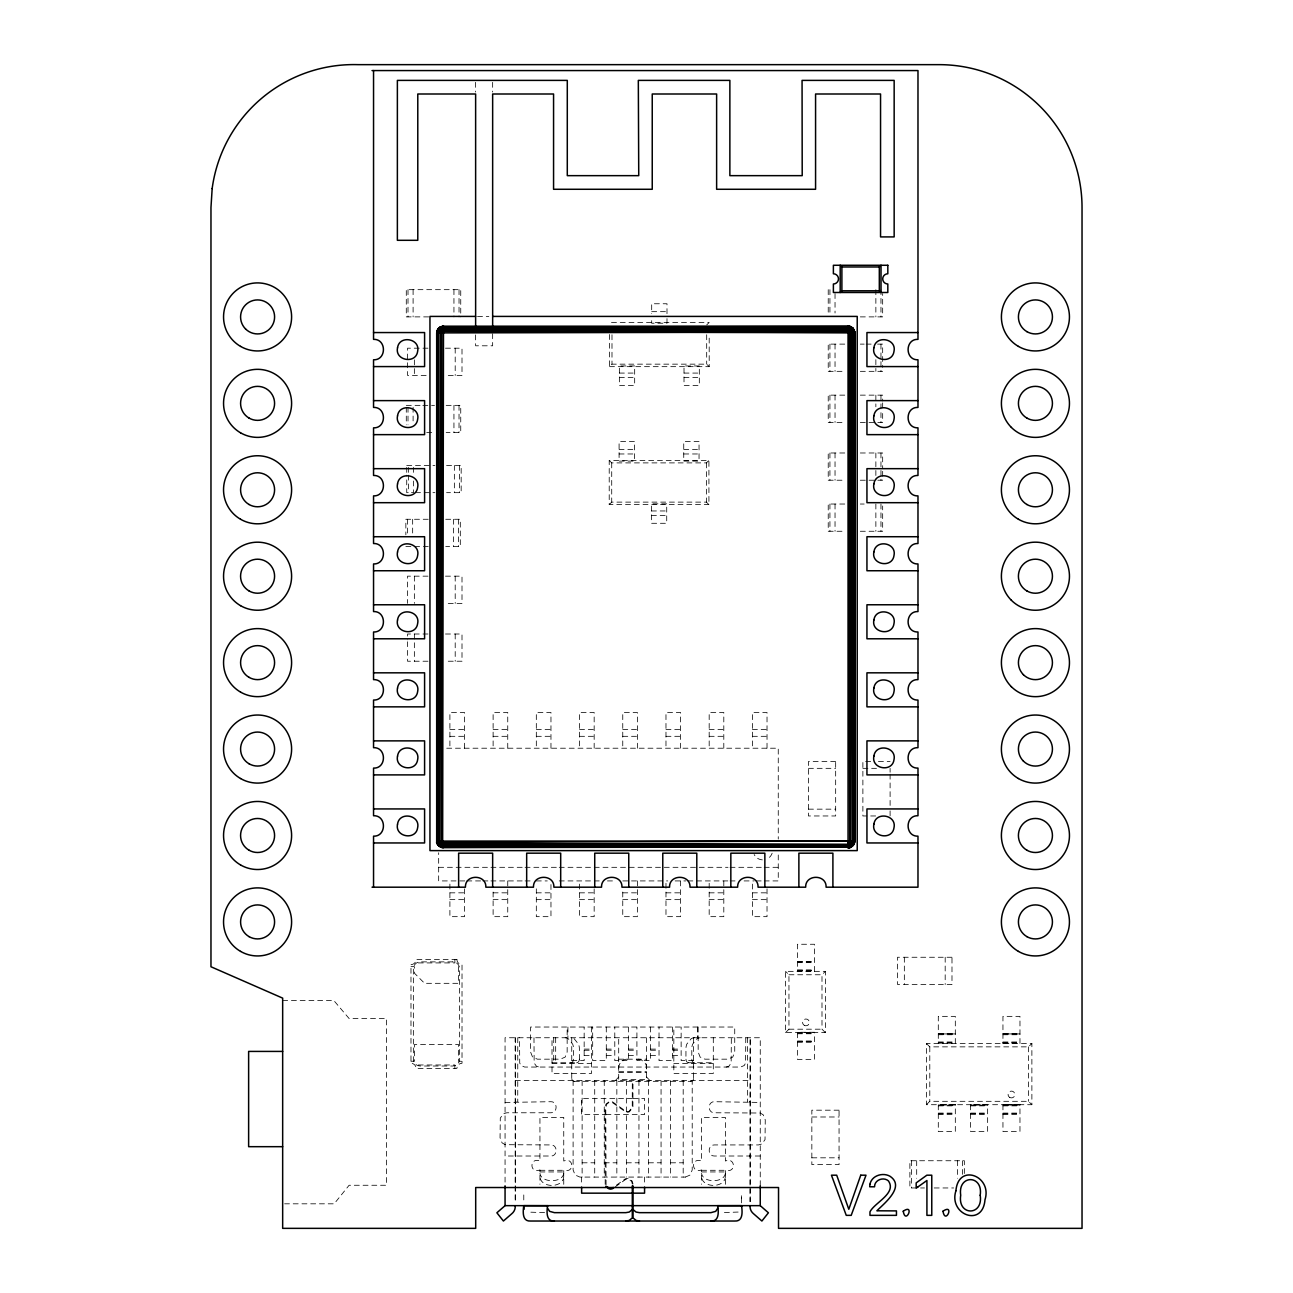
<?xml version="1.0" encoding="UTF-8"?>
<svg xmlns="http://www.w3.org/2000/svg" width="1293" height="1293" viewBox="0 0 1293 1293"><rect width="100%" height="100%" fill="white"/><g stroke="black" fill="none" stroke-linecap="round" stroke-linejoin="round"><path stroke-width="0.75" stroke-dasharray="5 3.75" d="M533.977 1037.746L534.154 1063.072L536.53 1066.321L539.213 1067.048M741.535 1202.894L741.535 1194.942L741.535 1198.094M745.77 1037.746L745.592 1063.072L744.267 1065.48L740.663 1067.048L524.651 1067.048L521.047 1065.48L519.721 1063.072L519.544 1037.746M579.377 1059.403L579.361 1048.041A11.734 9.617 -90 0 0 578.537 1044.162L574.092 1038.667A10.328 8.469 -90 0 0 571.021 1037.746M505.062 1102.444L550.996 1101.701C557.8 1101.571 557.8 1112.901 550.996 1112.772L506.856 1112.772L503.462 1113.726L500.294 1118.073L500.052 1137.775L502.056 1142.834L505.094 1144.693L550.996 1144.935C557.8 1144.806 557.8 1156.12 550.996 1156.007L505.062 1156.007M515.26 1102.444L515.341 1102.024A8.647 1.18 0 0 1 515.907 1101.733L516.036 1101.701M750.053 1155.263L750.005 1155.635A8.647 1.18 0 0 1 749.407 1155.974L749.407 1155.974M563.748 1176.064C563.942 1188.509 539.747 1188.509 539.941 1176.064M725.373 1176.064C725.567 1188.509 701.372 1188.509 701.566 1176.064M563.748 1173.381C562.503 1183.127 541.185 1183.127 539.941 1173.381M725.373 1173.381C724.128 1183.127 702.81 1183.127 701.566 1173.381M615.306 1080.625L618.701 1077.053M609.488 334.499L609.488 366.662L611.993 364.157L706.689 364.157L709.194 366.662L709.194 334.742M706.689 324.931L709.194 322.426L609.488 322.426M609.213 504.626L611.718 502.12L706.414 502.12L708.92 504.626L708.92 460.389L609.213 460.389L609.213 504.626L708.92 504.626M609.213 460.389L611.718 462.894L706.414 462.894L708.92 460.389M825.403 1032.606L821.992 1029.196L821.992 974.76L825.403 971.35L785.562 971.35L785.562 1032.606L825.403 1032.606L825.403 971.35M785.562 1032.606L788.956 1029.196L788.956 974.76L785.562 971.35M926.386 1104.707L929.796 1101.313L1028.468 1101.313L1031.879 1104.707L1031.879 1043.467L926.386 1043.467L926.386 1104.707L1031.879 1104.707M926.386 1043.467L929.796 1046.861L1028.468 1046.861L1031.879 1043.467M616.454 1185.131L625.327 1178.844A5.204 5.204 0 0 1 629.174 1178.602L632.212 1181.107L633.004 1184.049M615.226 1186.877L625.602 1179.491A4.558 4.558 0 0 1 628.98 1179.281L631.63 1181.463L632.309 1184.049M738.141 1212.058L720.718 1212.656M685.338 1177.083L690.203 1174.998L692.208 1169.939L692.208 1080.625M726.181 1067.032L728.783 1066.321L731.159 1063.072L731.337 1037.746M651.688 311.661L666.994 311.661M477.521 316.413L488.867 316.413M428.662 316.882L406.293 316.882L406.293 289.664L460.744 289.664L460.744 316.882M860.314 316.882L882.666 316.882L882.666 293.559M844.749 344.116L828.231 344.116L828.231 371.333L844.749 371.333M860.314 344.116L864.193 344.116M866.132 344.116L871.967 344.116M877.559 344.116L882.666 344.116L882.666 367.438M427.983 348.189L407.554 348.189L407.554 375.406L427.983 375.406M445.471 348.189L462.005 348.189L462.005 375.406L445.471 375.406M609.488 366.662L709.194 366.662M860.314 371.333L882.666 371.333M619.363 373.079L634.669 373.079M684.013 373.079L699.319 373.079M619.363 377.508L634.669 377.508M684.013 377.508L699.319 377.508M844.749 395.141L828.231 395.141L828.231 422.375L844.749 422.375M860.314 395.141L882.666 395.141L882.666 400.975M406.293 405.356L420.888 405.356M422.827 405.356L434.496 405.356M446.166 405.356L460.744 405.356L460.744 432.573L446.166 432.573M860.314 422.375L882.666 422.375L882.666 410.705M426.706 432.573L434.496 432.573M619.088 449.544L634.394 449.544M683.738 449.544L699.044 449.544M844.749 452.986L828.231 452.986L828.231 480.22L844.749 480.22M860.314 452.986L882.666 452.986L882.666 468.551M619.088 453.972L634.394 453.972M683.738 453.972L699.044 453.972M406.729 465.432L434.917 465.432M446.586 465.432L461.165 465.432L461.165 492.665L446.586 492.665M860.314 480.22L882.666 480.22L882.666 470.49M415.473 492.665L434.917 492.665M844.749 504.028L828.231 504.028L828.231 531.261L844.749 531.261M860.314 504.028L864.193 504.028M651.413 510.961L666.719 510.961M651.413 515.39L666.719 515.39M428.225 519.269L405.857 519.269L405.857 534.817M445.713 519.269L460.308 519.269L460.308 546.486L445.713 546.486M860.314 531.261L882.666 531.261L882.666 505.983M405.857 546.486L412.661 546.486M414.617 546.486L428.225 546.486M427.983 576.161L407.554 576.161L407.554 603.378M445.471 576.161L462.005 576.161L462.005 603.378L445.471 603.378M427.983 634.006L407.554 634.006L407.554 639.841M445.471 634.006L462.005 634.006L462.005 661.224L445.471 661.224M427.983 661.224L407.554 661.224L407.554 641.781M449.899 729.511L464.526 729.511M493.118 729.511L507.745 729.511M536.32 729.511L550.963 729.511M579.539 729.511L594.166 729.511M622.757 729.511L637.384 729.511M665.976 729.511L680.603 729.511M709.178 729.511L723.805 729.511M752.397 729.511L767.024 729.511M449.899 736.315L464.526 736.315M493.118 736.315L507.745 736.315M536.32 736.315L550.963 736.315M579.539 736.315L594.166 736.315M622.757 736.315L637.384 736.315M665.976 736.315L680.603 736.315M709.178 736.315L723.805 736.315M752.397 736.315L767.024 736.315M446.715 748.211L778.257 748.211L778.257 839.044M870.658 761.529L862.884 761.529L862.884 815.964L876.492 815.964M878.432 761.529L890.101 761.529M808.432 768.333L835.666 768.333M862.884 768.333L876.492 768.333M808.432 809.159L835.666 809.159M438.666 867.312L488.899 867.312M490.92 867.312L523.067 867.312M525.071 867.312L557.218 867.312M559.239 867.312L728.024 867.312M730.028 867.312L762.175 867.312M764.195 867.312L778.257 867.312M464.801 880.921L438.666 880.921L438.666 852.766M466.805 880.921L480.867 880.921M482.871 880.921L488.899 880.921M490.92 880.921L523.067 880.921M525.071 880.921L531.1 880.921M536.32 880.921L547.295 880.921M559.239 880.921L599.419 880.921M607.451 880.921L615.5 880.921M622.757 880.921L667.738 880.921M675.108 880.921L685.823 880.921M687.828 880.921L728.024 880.921M730.028 880.921L736.056 880.921M744.089 880.921L754.142 880.921M756.146 880.921L763.371 880.921M764.195 880.921L778.257 880.921L778.257 852.766M449.899 892.833L464.526 892.833M493.118 892.833L507.745 892.833M536.32 892.833L550.963 892.833M579.539 892.833L594.166 892.833M622.757 892.833L637.384 892.833M665.976 892.833L680.603 892.833M709.178 892.833L723.805 892.833M752.397 892.833L767.024 892.833M449.899 899.637L464.526 899.637M493.118 899.637L507.745 899.637M536.32 899.637L550.963 899.637M579.539 899.637L594.166 899.637M622.757 899.637L637.384 899.637M665.976 899.637L680.603 899.637M709.178 899.637L723.805 899.637M752.397 899.637L767.024 899.637M797.474 961.491L814.477 961.491M797.474 961.976L814.477 961.83M797.474 962.639L814.477 962.639M410.98 966.647L414.374 966.647L414.374 973.112L424.589 983.326L458.611 983.326L458.611 966.647L462.021 966.647M797.474 969.879L814.477 969.879M797.474 970.526L814.477 970.526M797.474 970.671L814.477 970.671M797.474 971.011L814.477 971.011M788.956 974.76L821.992 974.76M282.666 1000.378L333.707 1000.378L349.11 1018.528L386.542 1018.528L386.542 1185.261L349.11 1185.261L334.176 1203.815L284.638 1203.815M788.956 1029.196L821.992 1029.196M797.474 1032.945L814.477 1033.091M938.298 1033.592L955.317 1033.592M1002.948 1033.592L1019.967 1033.592M797.474 1033.754L814.477 1033.754M938.298 1034.739L955.317 1034.739M1002.948 1034.739L1019.967 1034.739M797.474 1040.994L814.477 1040.994M797.474 1041.641L814.477 1041.641M797.474 1041.786L814.477 1041.786M938.298 1041.98L955.317 1041.98M1002.948 1041.98L1019.967 1041.98M797.474 1042.126L814.477 1042.126M938.298 1042.627L955.317 1042.788M1002.948 1042.788L1019.967 1042.627M938.298 1043.128L955.317 1043.128M1002.948 1043.128L1019.967 1043.128M584.161 1049.108L592.679 1049.108M606.288 1049.108L614.789 1049.108M628.398 1049.108L636.916 1049.108M650.524 1049.108L659.026 1049.108M672.635 1049.108L681.136 1049.108M584.161 1050.255L592.679 1050.255M606.288 1050.255L614.789 1050.255M628.398 1050.255L636.916 1050.255M650.524 1050.255L659.026 1050.255M672.635 1050.255L681.136 1050.255M584.161 1055.605L592.679 1055.605M606.288 1055.605L614.789 1055.605M628.398 1055.605L636.916 1055.605M650.524 1055.605L659.026 1055.605M672.635 1055.605L681.136 1055.605M618.701 1059.177L646.613 1059.177M571.748 1060.616L584.161 1060.616L584.161 1027.03M693.565 1060.616L681.136 1060.616L681.136 1027.03M410.98 1061.246L414.374 1061.246L414.374 1044.566L458.611 1044.566L458.611 1061.246L462.021 1061.246M552.014 1062.749L576.597 1062.749M688.716 1062.749L713.3 1062.749M552.014 1063.476L591.483 1063.476M673.831 1063.476L713.3 1063.476M618.701 1071.687L646.613 1071.687M618.701 1072.398L646.613 1072.398M515.438 1080.625L749.875 1080.625M574.464 1081.336L690.834 1081.336M632.309 1098.484L581.624 1098.484L581.624 1114.566L605.092 1114.566M633.004 1098.484L644.561 1098.484L644.561 1114.566L605.77 1114.566M938.298 1105.854L955.317 1105.854M970.623 1105.854L987.642 1105.854M1002.948 1105.854L1019.967 1105.854M938.298 1113.095L955.317 1113.095M970.623 1113.095L987.642 1113.095M1002.948 1113.095L1019.967 1113.095M938.298 1113.903L955.317 1113.742M970.623 1113.742L987.642 1113.903M1002.948 1113.903L1019.967 1113.742M938.298 1114.243L955.317 1114.243M970.623 1114.243L987.642 1114.243M1002.948 1114.243L1019.967 1114.243M811.842 1116.99L839.06 1116.99M760.252 1156.007L714.318 1156.007C707.497 1156.12 707.497 1144.806 714.318 1144.935L758.458 1144.935L761.852 1143.966L765.02 1139.634L765.262 1119.916L763.258 1114.873L760.219 1113.014L714.318 1112.772C707.497 1112.901 707.497 1101.571 714.318 1101.701L760.252 1102.444M811.842 1157.817L839.06 1157.817M582.125 1162.795L594.715 1162.795M604.251 1162.795L616.842 1162.795M626.362 1162.795L638.952 1162.795M648.472 1162.795L661.062 1162.795M670.598 1162.795L683.189 1162.795M539.941 1170.294L563.748 1170.294M701.566 1170.294L725.373 1170.294M539.941 1171.943L563.748 1171.943M701.566 1171.943L725.373 1171.943M573.106 1080.625L573.106 1169.939L575.11 1174.998L579.91 1177.083L685.403 1177.083M916.689 1187.96L909.884 1187.96L909.884 1160.742L964.336 1160.742L964.336 1174.351M920.584 1187.96L924.463 1187.96M934.192 1187.96L953.636 1187.96M544.595 1212.656L527.172 1212.058M749.277 1101.701L749.407 1101.733A8.647 1.18 0 0 1 749.972 1102.024L750.053 1102.444M515.907 1155.974L516.036 1156.007A8.647 1.18 0 0 1 515.341 1155.667L515.26 1155.263M646.613 1077.053L650.007 1080.625M606.078 1185.099L605.77 1107.244L606.967 1103.931L609.116 1102.46A4.558 4.558 0 0 1 612.494 1102.67L625.327 1111.738A5.204 5.204 0 0 0 629.174 1111.98L632.907 1107.551L633.004 1081.336M605.189 1184.356L605.092 1107.244L605.884 1104.287L608.922 1101.781A5.204 5.204 0 0 1 612.769 1102.024L625.602 1111.075A4.558 4.558 0 0 0 628.98 1111.285L632.245 1107.422L632.309 1081.336M694.293 1037.746A10.328 8.469 90 0 0 691.222 1038.667L686.777 1044.162A11.734 9.617 -90 0 0 685.953 1048.041L685.936 1059.403M1028.468 1046.861L1028.468 1101.313M1019.967 1043.467L1019.967 1016.363L1002.948 1016.363L1002.948 1043.467M962.622 1160.742L962.622 1174.351M957.531 1160.742L957.531 1178.246M955.317 1043.467L955.317 1016.363L938.298 1016.363L938.298 1043.467M945.183 957.256L945.183 984.474M929.796 1046.861L929.796 1101.313M916.689 1160.742L916.689 1178.246M911.581 1160.742L911.581 1187.96M904.34 957.256L904.34 984.474M890.101 768.333L890.101 772.228M890.101 774.168L890.101 807.22M890.101 810.873L890.101 815.964M882.666 402.931L882.666 408.766M880.969 289.664L880.969 316.882M880.969 344.116L880.969 371.333M880.969 395.141L880.969 422.375M880.969 452.986L880.969 480.22M880.969 504.028L880.969 531.261M875.862 289.664L875.862 316.882M875.862 359.664L875.862 371.333M875.862 395.141L875.862 406.81M875.862 452.986L875.862 480.22M875.862 504.028L875.862 531.261M835.036 293.559L835.036 313.003M835.036 344.116L835.036 371.333M835.036 395.141L835.036 422.375M835.036 452.986L835.036 480.22M835.036 504.028L835.036 531.261M829.928 289.664L829.928 313.003M829.928 344.116L829.928 371.333M829.928 395.141L829.928 422.375M829.928 452.986L829.928 480.22M829.928 504.028L829.928 531.261M828.231 289.664L828.231 313.003M814.477 971.35L814.477 944.262L797.474 944.262L797.474 971.35M767.024 748.211L767.024 712.491L752.397 712.491L752.397 748.211M767.024 888.857L767.024 916.656L752.397 916.656L752.397 880.921M760.252 1185.681L760.252 1037.746L505.062 1037.746L505.062 1185.681M747.548 1037.746L747.548 1101.701M725.373 1184.323L725.373 1169.939C736.024 1174.06 736.024 1156.879 725.373 1161.001L725.373 1117.411L701.566 1117.411L701.566 1161.001C690.915 1156.879 690.915 1174.06 701.566 1169.939L701.566 1184.323M723.805 748.211L723.805 712.491L709.178 712.491L709.178 748.211M723.805 880.921L723.805 916.656L709.178 916.656L709.178 880.921M713.3 1037.746L713.3 1073.481L673.831 1073.481L673.831 1027.03M706.689 334.742L706.689 364.157M706.414 462.894L706.414 502.12M698.155 1027.03L698.155 1052.033L700.143 1057.092L704.96 1059.177L727.927 1059.177L732.743 1057.092L734.731 1052.033L734.731 1027.03L530.583 1027.03L530.583 1052.033L532.571 1057.092L537.387 1059.177L560.354 1059.177L565.17 1057.092L567.158 1052.033L567.158 1027.03M697.396 1027.03L697.396 1037.746M693.565 1037.746L693.565 1080.625M683.189 1080.625L683.189 1177.083M680.603 748.211L680.603 712.491L665.976 712.491L665.976 748.211M680.603 880.921L680.603 916.656L665.976 916.656L665.976 880.921M672.635 1027.03L672.635 1060.616L659.026 1060.616L659.026 1027.03M670.598 1080.625L670.598 1177.083M666.994 313.649L666.994 303.758L651.688 303.758L651.688 313.649M666.994 318.611L666.994 323.218L651.688 323.218L651.688 318.611M661.062 1080.625L661.062 1177.083M650.524 1027.03L650.524 1060.616L636.916 1060.616L636.916 1027.03M648.472 1080.625L648.472 1177.083M646.613 1037.746L646.613 1079.542L618.701 1079.542L618.701 1037.746M644.561 1177.083L644.561 1185.115M638.952 1080.625L638.952 1177.083M637.384 748.211L637.384 712.491L622.757 712.491L622.757 748.211M637.384 880.921L637.384 916.656L622.757 916.656L622.757 888.857M628.398 1027.03L628.398 1060.616L614.789 1060.616L614.789 1027.03M626.362 1080.625L626.362 1177.083M616.842 1080.625L616.842 1177.083M611.993 334.742L611.993 364.157M611.718 462.894L611.718 502.12M606.288 1027.03L606.288 1060.616L592.679 1060.616L592.679 1027.03M604.251 1080.625L604.251 1177.083M594.715 1080.625L594.715 1177.083M594.166 748.211L594.166 712.491L579.539 712.491L579.539 748.211M594.166 888.857L594.166 916.656L579.539 916.656L579.539 880.921M591.483 1027.03L591.483 1073.481L552.014 1073.481L552.014 1037.746M582.125 1080.625L582.125 1177.083M581.624 1177.083L581.624 1185.115M571.748 1037.746L571.748 1080.625M567.918 1027.03L567.918 1037.746M563.748 1184.323L563.748 1169.939C574.399 1174.06 574.399 1156.879 563.748 1161.001L563.748 1117.411L539.941 1117.411L539.941 1161.001C529.29 1156.879 529.29 1174.06 539.941 1169.939L539.941 1184.323M555.667 1037.746L555.667 1062.749M553.711 1037.746L553.711 1062.749M550.963 748.211L550.963 712.491L536.32 712.491L536.32 748.211M550.963 884.557L550.963 916.656L536.32 916.656L536.32 888.857M523.778 1194.942L523.778 1202.894M517.766 1037.746L517.75 1101.701M515.438 1037.746L515.26 1201.698L515.131 1037.746M507.745 748.211L507.745 712.491L493.118 712.491L493.118 748.211M507.745 880.921L507.745 916.656L493.118 916.656L493.118 888.857M492.649 82.332L492.649 92.062M492.649 333.707L492.649 345.797L475.63 345.797L475.63 333.707M475.63 82.332L475.63 92.062M464.526 748.211L464.526 712.491L449.899 712.491L449.899 748.211M464.526 888.857L464.526 916.656L449.899 916.656L449.899 880.921M459.468 465.432L459.468 492.665M459.031 289.664L459.031 316.882M459.031 405.356L459.031 432.573M458.595 519.269L458.595 546.486M455.201 348.189L455.201 375.406M455.201 576.161L455.201 603.378M455.201 634.006L455.201 661.224M454.877 959.503L454.877 962.913L418.124 962.913L418.124 959.503M454.877 1068.39L454.877 1064.979L418.124 1064.979L418.124 1068.39M454.36 465.432L454.36 492.665M453.94 289.664L453.94 316.882M453.94 405.356L453.94 432.573M453.504 519.269L453.504 546.486M414.358 359.858L414.358 375.406M414.358 576.161L414.358 603.378M414.358 634.006L414.358 661.224M413.534 467.387L413.534 473.222M413.534 480.996L413.534 492.665L406.729 492.665L406.729 475.161M413.097 289.664L413.097 316.882M413.097 407.295L413.097 420.904M412.661 519.269L412.661 534.817M408.426 467.387L408.426 473.222M408.426 475.161L408.426 492.665M408.006 289.664L408.006 316.882M408.006 407.295L408.006 424.799M407.57 519.269L407.57 534.817M406.729 467.387L406.729 473.222M406.293 407.295L406.293 424.799M772.131 853.202A9.746 9.746 0 0 1 767.25 858.859M762.32 859.877A9.746 9.746 0 0 1 754.158 854.528M618.701 1068.115A9.277 9.277 0 0 1 619.848 1063.654L623.953 1059.856A8.162 8.162 0 0 1 627.218 1059.177M693.517 1078.475A2.796 2.796 0 0 1 690.85 1081.384M570.746 1062.814A3.491 2.861 -90 0 0 573.494 1059.177L573.51 1048.041A11.734 9.617 -90 0 0 572.686 1044.162L568.225 1038.667A10.328 8.469 -90 0 0 565.17 1037.746M579.345 1059.177A3.491 2.861 -90 0 1 576.597 1062.814M646.613 1068.115A9.277 9.277 0 0 0 645.466 1063.654L641.36 1059.856A8.162 8.162 0 0 0 638.096 1059.177M694.567 1062.814A3.491 2.861 90 0 1 691.82 1059.177L691.803 1048.041A11.734 9.617 90 0 1 692.628 1044.162L697.089 1038.667A10.328 8.469 90 0 1 700.143 1037.746M688.716 1062.814A3.491 2.861 90 0 1 685.969 1059.177M574.464 1081.384A2.796 2.796 0 0 1 571.797 1078.475M634.669 365.951L619.363 365.951L619.363 385.427L634.669 385.427L634.669 365.951M699.319 365.951L684.013 365.951L684.013 385.427L699.319 385.427L699.319 365.951M634.394 441.624L619.088 441.624L619.088 461.1L634.394 461.1L634.394 441.624M699.044 441.624L683.738 441.624L683.738 461.1L699.044 461.1L699.044 441.624M666.719 503.834L651.413 503.834L651.413 523.293L666.719 523.293L666.719 503.834M835.666 761.529L808.432 761.529L808.432 815.964L835.666 815.964L835.666 761.529M951.987 957.256L897.536 957.256L897.536 984.474L951.987 984.474L951.987 957.256M456.914 959.503L416.087 959.503A5.107 5.107 0 0 1 410.98 964.61L410.98 1063.282A5.107 5.107 0 0 1 416.087 1068.39L456.914 1068.39A5.107 5.107 0 0 1 462.021 1063.282L462.021 964.61A5.107 5.107 0 0 1 456.914 959.503M452.825 961.879L420.16 961.879A6.804 6.804 0 0 0 413.356 968.683L413.356 1059.193A6.804 6.804 0 0 0 420.16 1066.014L452.825 1066.014A6.804 6.804 0 0 0 459.629 1059.193L459.629 968.683A6.804 6.804 0 0 0 452.825 961.879M814.477 1032.267L797.474 1032.267L797.474 1059.371L814.477 1059.371L814.477 1032.267M955.317 1033.931L938.298 1033.931L955.317 1034.093M1019.967 1033.931L1002.948 1033.931L1019.967 1034.093M955.317 1104.367L938.298 1104.367L938.298 1131.472L955.317 1131.472L955.317 1104.367M987.642 1104.367L970.623 1104.367L970.623 1131.472L987.642 1131.472L987.642 1104.367M1019.967 1104.367L1002.948 1104.367L1002.948 1131.472L1019.967 1131.472L1019.967 1104.367M955.317 1105.046L938.298 1105.046L955.317 1105.208M987.642 1105.046L970.623 1105.046L987.642 1105.208M1019.967 1105.046L1002.948 1105.046L1019.967 1105.208M839.06 1110.186L811.842 1110.186L811.842 1164.621L839.06 1164.621L839.06 1110.186M750.182 1201.666L750.182 1037.746L750.053 1201.698M804.278 1025.349A3.41 3.41 0 0 0 809.37 1022.391A3.41 3.41 0 0 0 804.278 1019.45A3.41 3.41 0 0 0 804.278 1025.349M1009.752 1097.45A3.41 3.41 0 0 0 1014.86 1094.508A3.41 3.41 0 0 0 1009.752 1091.551A3.41 3.41 0 0 0 1009.752 1097.45"/><path stroke-width="1.5" d="M853.267 845.283L854.802 841.129L854.851 332.899L853.267 328.519L848.046 326.095L848.984 331.574L849.679 840.967L851.004 845.67L441.931 845.767C446.327 850.325 434.529 845.186 436.872 841.113L436.872 331.461L439.103 327.695L443.483 326.095L442.642 845.347L437.874 841.08L852.556 841.048L853.445 842.454C854.932 848.256 840.498 850.277 853.445 844.992C856.887 836.021 853.412 849.356 848.046 847.61M547.973 1205.706L523.778 1205.658L524.004 1209.343M741.535 1206.725L741.535 1205.658L717.34 1205.706M440.073 327L848.046 326.515L850.067 327.679L850.18 845.541M436.775 842.099L436.678 840.919L439.006 844.297L848.046 844.313L854.802 841.129L854.851 332.899L852.604 327.905L849.226 326.192L443.483 326.192L438.262 328.519L436.678 332.899L436.678 840.919C436.759 844.377 439.879 847.836 443.483 847.61L850.81 846.915L443.483 847.303L438.262 843.925L439.911 842.422L849.679 840.967L848.046 843.246L852.798 845.509L849.259 847.416L848.046 846.802L848.046 330.572L849 329.149L851.457 332.899L850.794 842.503M437.082 843.246L437.196 841.888L438.198 844.895L441.479 847.206L848.046 846.802M443.483 326.095L438.925 327.905L437.082 332.899L441.85 331.121L442.109 327.468L443.483 327L849.517 327.064L848.046 326.095M849.226 847.61L853.121 844.749L854.447 840.919L854.382 332.317L852.426 327.695M439.103 327.695L436.905 332.285L439.668 327.501L848.046 327.695L852.62 328.988L854.754 331.719M442.109 327.468L441.058 328.406L443.483 329.505L848.434 329.763L849.291 327.953L852.604 327.905M851.457 327L852.717 329.812L851.457 332.899M443.483 847.723L439.006 844.297L437.874 841.08L439.103 840.919L438.99 332.479L443.483 329.505L440.832 327.969L437.584 332.899L437.454 841.096L440.8 845.25L442.901 844.022L442.982 842.47L441.139 845.994L443.483 846.123L441.818 843.602L442.82 841.404L439.911 842.422L441.867 841.161L441.85 331.121M853.946 329.505L854.075 841.096L852.734 842.907L850.374 841.581L852.394 842.147L852.556 841.048L851.828 332.075L439.103 332.899M717.728 1208.195L715.724 1211.347L710.924 1212.656L639.469 1212.656L636.059 1212.058L633.004 1209.521M437.082 330.572L438.909 328.988L441.155 332.899L441.867 841.161L441.058 843.925L441.964 842.794L440.073 840.919L440.865 329.214L439.184 328.196L437.584 329.505M437.567 329.957L436.678 332.899M850.374 326.515L854.091 329.893L852.426 332.899L443.273 331.283L441.64 329.489L440.25 330.766L438.085 330.216L439.184 328.196L443.483 326.515L439.604 329.586L438.262 332.899L438.586 842.309L437.196 841.888L438.198 844.895M436.872 841.113C440.137 839.836 438.974 845.606 442.642 845.347L848.046 845.283L849.016 843.925L848.208 841.727M438.198 331.04L439.232 330.087L437.794 330.895L439.216 331.396L442.917 328.422L848.046 328.519M848.855 332.721L852.604 330.636L849.873 329.489L848.984 331.574L853.348 329.392M852.426 846.123L854.447 843.246M438.182 329.392L437.082 332.899M440.25 328.325L441.834 326.353M850.568 846.382L850.422 844.749L848.046 845.283L851.004 845.67M440.8 845.25C439.458 847.141 441.22 842.664 439.151 845.105M850.374 332.899L851.828 328.761L850.487 326.596L848.046 326.515L850.487 326.596M632.309 1209.521L629.255 1212.058L625.844 1212.656L554.39 1212.656L549.59 1211.347L547.586 1208.195M851.861 327.501L849 329.149M848.046 846.123L851.392 846.317L852.523 844.297L851.182 841.404L852.394 842.147M442.303 847.174L439.103 846.123L437.115 842.729L439.959 845.283M437.47 332.349L438.666 331.202M850.455 328.406L851.925 329.586L848.919 330.652L443.273 331.283M851.828 328.761L853.267 328.519M442.659 326.337L441.446 327.679L442.335 329.957L441.058 328.406M841.888 290.796L840.191 292.493L840.191 265.275L841.888 266.972L879.321 266.972L881.018 265.275L881.018 292.493L879.321 290.796L841.888 290.796L841.888 266.972M849.743 846.252L849.162 846.834L849.016 843.925L852.734 842.907L853.089 841.695L853.121 332.43L850.455 330.846L853.073 328.6M442.642 845.347L442.901 844.022M441.155 332.899L442.125 332.01L443.483 332.899M632.309 1205.658L505.062 1205.658L496.884 1212.786L503.413 1221.028L511.705 1213.804A9.261 9.261 0 0 0 515.228 1205.674M851.247 844.879L854.269 843.553M850.422 844.749L851.295 844.054L850.471 843.925M439.41 843.99L440.396 843.246M613.238 1187.459L612.494 1187.895A4.558 4.558 0 0 1 609.116 1188.105L606.967 1186.651M613.625 1188.041L612.769 1188.542A5.204 5.204 0 0 1 608.906 1188.784L605.884 1186.279M437.584 844.313L442.238 847.561M848.046 327.695L849.517 327.064M850.099 847.351L851.602 846.656M437.971 844.103L439.313 842.68M851.036 331.848L854.851 332.899L854.657 331.461M438.586 842.309L440.444 841.775M438.456 329.57L440.444 329.57L439.184 328.196M848.434 329.763L849.873 329.489M437.923 843.262L437.519 841.84L440.073 840.919L438.974 841.048M439.232 329.262L441.64 329.489M625.844 1221.028L629.255 1220.43L632.309 1217.893L632.309 1185.875M710.924 1221.028C719.49 1221.659 718.569 1211.412 717.728 1205.658M438.004 331.703L442.125 332.01M372.028 70.565L917.982 70.565L917.982 339.364C904.825 338.798 904.825 360.359 917.982 359.777L917.982 407.424C904.825 406.842 904.825 428.403 917.982 427.838L917.982 475.468C904.825 474.903 904.825 496.464 917.982 495.882L917.982 543.529C904.825 542.947 904.825 564.508 917.982 563.942L917.982 611.573C904.825 611.007 904.825 632.568 917.982 631.986L917.982 679.633C904.825 679.051 904.825 700.612 917.982 700.046L917.982 747.677C904.825 747.112 904.825 768.672 917.982 768.09L917.982 815.738C904.825 815.156 904.825 836.716 917.982 836.151L917.982 887.192L826.098 887.192C826.68 874.052 805.119 874.052 805.684 887.192L758.054 887.192C758.619 874.052 737.058 874.052 737.64 887.192L689.993 887.192C690.575 874.052 668.998 874.052 669.58 887.192L621.949 887.192C622.515 874.052 600.954 874.052 601.536 887.192L553.889 887.192C554.471 874.052 532.894 874.052 533.476 887.192L485.845 887.192C486.41 874.052 464.85 874.052 465.432 887.192L372.028 887.192M475.63 316.413L429.955 316.413L429.955 850.616L857.227 850.616L857.227 316.413L492.649 316.413M373.548 332.56L424.589 332.56L424.589 366.582L373.548 366.582M917.982 332.56L866.94 332.56L866.94 366.582L917.982 366.582M373.548 400.62L424.589 400.62L424.589 434.642L373.548 434.642M917.982 400.62L866.94 400.62L866.94 434.642L917.982 434.642M373.548 468.664L424.589 468.664L424.589 502.686L373.548 502.686M917.982 468.664L866.94 468.664L866.94 502.686L917.982 502.686M373.548 536.724L424.589 536.724L424.589 570.746L373.548 570.746M917.982 536.724L866.94 536.724L866.94 570.746L917.982 570.746M373.548 604.768L424.589 604.768L424.589 638.79L373.548 638.79M917.982 604.768L866.94 604.768L866.94 638.79L917.982 638.79M373.548 672.829L424.589 672.829L424.589 706.851L373.548 706.851M917.982 672.829L866.94 672.829L866.94 706.851L917.982 706.851M373.548 740.873L424.589 740.873L424.589 774.895L373.548 774.895M917.982 740.873L866.94 740.873L866.94 774.895L917.982 774.895M373.548 808.933L424.589 808.933L424.589 842.955L373.548 842.955M917.982 808.933L866.94 808.933L866.94 842.955L917.982 842.955M282.666 1051.419L248.628 1051.419L248.628 1146.681L282.666 1146.681M632.309 1193.164L581.624 1193.164L581.624 1187.136M633.004 1193.164L644.561 1193.164L644.561 1187.136M633.004 1205.658L760.252 1205.658L768.414 1212.786L761.9 1221.028L753.609 1213.804A9.261 9.261 0 0 1 750.085 1205.674M443.321 843.327L848.758 844.717M440.283 844.879L439.701 845.606M639.469 1221.028L636.059 1220.43L633.004 1217.893L633.004 1185.875M554.39 1221.028C545.824 1221.659 546.745 1211.412 547.586 1205.658M440.056 329.957L440.865 330.038M442.303 844.604L443.24 844.765M848.725 842.389L853.445 844.992M439.07 843.456L439.879 843.634M440.121 846.317L441.656 846.656M439.07 331.929L440.073 332.899L438.262 332.899M848.046 327L852.329 328.196M851.828 332.075L853.946 332.899M853.445 842.454L854.398 842.729M439.572 843.165L437.519 841.84M441.091 326.741L443.483 327.695M439.216 331.396L440.493 331.848M852.717 329.812L853.525 331.703M849.663 326.499L851.053 327.291M851.958 843.165L853.267 843.925M848.741 327.339L849.679 328.697M439.329 846.058L438.666 844.539M443.483 329.505L442.788 327.339M879.321 266.972L879.321 290.796M832.902 887.192L832.902 853.17L798.88 853.17L798.88 887.192M764.858 887.192L764.858 853.17L730.836 853.17L730.836 887.192M760.252 1185.794L760.252 1205.658M741.535 1205.658C742.392 1211.412 743.313 1221.659 734.731 1221.028L530.583 1221.028C522 1221.659 522.922 1211.412 523.778 1205.658M696.798 887.192L696.798 853.17L662.776 853.17L662.776 887.192M628.754 887.192L628.754 853.17L594.732 853.17L594.732 887.192M560.693 887.192L560.693 853.17L526.671 853.17L526.671 887.192M505.062 1185.794L505.062 1205.658M492.649 326.095L492.649 94.001L553.566 94.001L553.566 189.279L652.238 189.279L652.238 94.001L716.629 94.001L716.629 189.279L815.576 189.279L815.576 94.001L880.549 94.001L880.549 236.91L894.158 236.91L894.158 80.392L802.064 80.392L802.21 175.654L729.866 175.654L729.866 80.392L638.322 80.392L638.742 175.654L567.288 175.654L567.288 80.392L397.371 80.392L397.371 240.304L417.784 240.304L417.784 94.001L475.63 94.001L475.63 326.095M492.649 887.192L492.649 853.17L458.627 853.17L458.627 887.192M373.548 70.565L373.548 339.364C386.704 338.798 386.704 360.359 373.548 359.777L373.548 407.424C386.704 406.842 386.704 428.403 373.548 427.838L373.548 475.468C386.704 474.903 386.704 496.464 373.548 495.882L373.548 543.529C386.704 542.947 386.704 564.508 373.548 563.942L373.548 611.573C386.704 611.007 386.704 632.568 373.548 631.986L373.548 679.633C386.704 679.051 386.704 700.612 373.548 700.046L373.548 747.677C386.704 747.112 386.704 768.672 373.548 768.09L373.548 815.738C386.704 815.156 386.704 836.716 373.548 836.151L373.548 887.192M955.915 1190.788C948.27 1214.466 982.712 1227.978 984.991 1199.742C992.571 1176.08 958.307 1162.617 955.915 1190.788M212.165 188.552L210.969 207.559L210.969 966.76L282.666 998.131L282.666 1228.35L475.695 1228.35L475.695 1187.524L778.531 1187.524L778.531 1228.35L1082.031 1228.35L1082.031 207.559A142.909 142.909 0 0 0 939.122 64.65L358.048 64.65A142.973 142.973 0 0 0 212.165 188.552M397.533 347.801C394.672 360.65 415.91 364.384 417.639 351.34C420.484 338.507 399.246 334.758 397.533 347.801M397.533 415.861C394.672 428.694 415.91 432.444 417.639 419.401C420.484 406.552 399.246 402.818 397.533 415.861M397.533 483.905C394.672 496.754 415.91 500.488 417.639 487.445C420.484 474.612 399.246 470.862 397.533 483.905M397.533 551.966C394.672 564.799 415.91 568.548 417.639 555.505C420.484 542.656 399.246 538.922 397.533 551.966M397.533 620.01C394.672 632.859 415.91 636.592 417.639 623.549C420.484 610.716 399.246 606.967 397.533 620.01M397.533 688.07C394.672 700.903 415.91 704.653 417.639 691.61C420.484 678.76 399.246 675.027 397.533 688.07M397.533 756.114C394.672 768.963 415.91 772.713 417.639 759.67C420.484 746.821 399.246 743.071 397.533 756.114M397.533 824.174C394.672 837.007 415.91 840.757 417.639 827.714C420.484 814.865 399.246 811.131 397.533 824.174M873.89 347.801C871.046 360.65 892.283 364.384 893.996 351.34C896.841 338.507 875.62 334.758 873.89 347.801M873.89 415.861C871.046 428.694 892.283 432.444 893.996 419.401C896.841 406.552 875.62 402.818 873.89 415.861M873.89 483.905C871.046 496.754 892.283 500.488 893.996 487.445C896.841 474.612 875.62 470.862 873.89 483.905M873.89 551.966C871.046 564.799 892.283 568.548 893.996 555.505C896.841 542.656 875.62 538.922 873.89 551.966M873.89 620.01C871.046 632.859 892.283 636.592 893.996 623.549C896.841 610.716 875.62 606.967 873.89 620.01M873.89 688.07C871.046 700.903 892.283 704.653 893.996 691.61C896.841 678.76 875.62 675.027 873.89 688.07M873.89 756.114C871.046 768.963 892.283 772.713 893.996 759.67C896.841 746.821 875.62 743.071 873.89 756.114M873.89 824.174C871.046 837.007 892.283 840.757 893.996 827.714C896.841 814.865 875.62 811.131 873.89 824.174M980.191 1195.265C983.537 1216.228 957.386 1216.147 960.715 1195.233C957.563 1174.432 983.407 1174.432 980.191 1195.265M869.947 1184.259L869.704 1186.78L874.553 1186.796C874.391 1179.879 883.539 1176.549 888.453 1180.929C896.97 1193.407 874.359 1202.668 869.963 1211.897L869.963 1215.355L896.453 1215.355L896.453 1210.895L876.88 1210.798C884.347 1203.282 905.407 1186.78 890.101 1176.323C882.877 1172.088 871.66 1175.515 869.947 1184.259M903.241 1211.218C905.682 1225.457 915.137 1203.023 903.241 1211.218M942.985 1211.218C945.425 1225.457 954.88 1203.023 942.985 1211.218M860.75 1175.192L848.806 1209.262L836.7 1175.192L831.447 1175.192L846.252 1215.355L851.198 1215.355L866.003 1175.192L860.75 1175.192M917.788 1187.006L916.187 1188.17L916.187 1182.885L926.871 1175.192L931.768 1175.192L931.768 1215.355L926.919 1215.355L926.919 1180.509L917.788 1187.006M887.822 265.275L833.387 265.275L833.387 273.777A5.107 5.107 0 0 1 838.478 278.884A5.107 5.107 0 0 1 833.387 283.991L833.387 292.493L887.822 292.493L887.822 283.991A5.107 5.107 0 0 1 882.715 278.884A5.107 5.107 0 0 1 887.822 273.777L887.822 265.275M1026.917 936.649A17.019 17.019 0 0 0 1052.437 921.909A17.019 17.019 0 0 0 1026.917 907.185A17.019 17.019 0 0 0 1026.917 936.649M1018.415 951.389A34.022 34.022 0 0 0 1069.44 921.909A34.022 34.022 0 0 0 1018.415 892.445A34.022 34.022 0 0 0 1018.415 951.389M1026.917 850.228A17.019 17.019 0 0 0 1052.437 835.488A17.019 17.019 0 0 0 1026.917 820.748A17.019 17.019 0 0 0 1026.917 850.228M1011.368 859.554A34.022 34.022 0 0 0 1068.293 844.297A34.022 34.022 0 0 0 1026.61 802.614A34.022 34.022 0 0 0 1011.368 859.554M1023.393 761.092A17.019 17.019 0 0 0 1051.855 753.463A17.019 17.019 0 0 0 1031.022 732.63A17.019 17.019 0 0 0 1023.393 761.092M1018.415 778.531A34.022 34.022 0 0 0 1069.44 749.067A34.022 34.022 0 0 0 1018.415 719.587A34.022 34.022 0 0 0 1018.415 778.531M1023.393 674.671A17.019 17.019 0 0 0 1051.855 667.043A17.019 17.019 0 0 0 1031.022 646.209A17.019 17.019 0 0 0 1023.393 674.671M1011.368 686.696A34.022 34.022 0 0 0 1068.293 671.439A34.022 34.022 0 0 0 1026.61 629.772A34.022 34.022 0 0 0 1011.368 686.696M1026.917 590.949A17.019 17.019 0 0 0 1052.437 576.209A17.019 17.019 0 0 0 1026.917 561.469A17.019 17.019 0 0 0 1026.917 590.949M1011.368 600.275A34.022 34.022 0 0 0 1068.293 585.018A34.022 34.022 0 0 0 1026.61 543.335A34.022 34.022 0 0 0 1011.368 600.275M1026.917 504.512A17.019 17.019 0 0 0 1052.437 489.788A17.019 17.019 0 0 0 1026.917 475.048A17.019 17.019 0 0 0 1026.917 504.512M1018.415 519.253A34.022 34.022 0 0 0 1069.44 489.788A34.022 34.022 0 0 0 1018.415 460.308A34.022 34.022 0 0 0 1018.415 519.253M1026.917 418.092A17.019 17.019 0 0 0 1052.437 403.351A17.019 17.019 0 0 0 1026.917 388.627A17.019 17.019 0 0 0 1026.917 418.092M1011.368 427.417A34.022 34.022 0 0 0 1068.293 412.16A34.022 34.022 0 0 0 1026.61 370.493A34.022 34.022 0 0 0 1011.368 427.417M1026.917 331.654A17.019 17.019 0 0 0 1052.437 316.93A17.019 17.019 0 0 0 1026.917 302.19A17.019 17.019 0 0 0 1026.917 331.654M1018.415 346.395A34.022 34.022 0 0 0 1069.44 316.93A34.022 34.022 0 0 0 1018.415 287.466A34.022 34.022 0 0 0 1018.415 346.395M249.08 936.649A17.019 17.019 0 0 0 274.585 921.909A17.019 17.019 0 0 0 249.08 907.185A17.019 17.019 0 0 0 249.08 936.649M240.563 951.389A34.022 34.022 0 0 0 291.604 921.909A34.022 34.022 0 0 0 240.563 892.445A34.022 34.022 0 0 0 240.563 951.389M249.08 850.228A17.019 17.019 0 0 0 274.585 835.488A17.019 17.019 0 0 0 249.08 820.748A17.019 17.019 0 0 0 249.08 850.228M240.563 864.952A34.022 34.022 0 0 0 291.604 835.488A34.022 34.022 0 0 0 240.563 806.024A34.022 34.022 0 0 0 240.563 864.952M249.08 763.791A17.019 17.019 0 0 0 274.585 749.067A17.019 17.019 0 0 0 249.08 734.327A17.019 17.019 0 0 0 249.08 763.791M240.563 778.531A34.022 34.022 0 0 0 291.604 749.067A34.022 34.022 0 0 0 240.563 719.587A34.022 34.022 0 0 0 240.563 778.531M249.08 677.37A17.019 17.019 0 0 0 274.585 662.63A17.019 17.019 0 0 0 249.08 647.906A17.019 17.019 0 0 0 249.08 677.37M240.563 692.094A34.022 34.022 0 0 0 291.604 662.63A34.022 34.022 0 0 0 240.563 633.166A34.022 34.022 0 0 0 240.563 692.094M249.08 590.949A17.019 17.019 0 0 0 274.585 576.209A17.019 17.019 0 0 0 249.08 561.469A17.019 17.019 0 0 0 249.08 590.949M240.563 605.674A34.022 34.022 0 0 0 291.604 576.209A34.022 34.022 0 0 0 240.563 546.745A34.022 34.022 0 0 0 240.563 605.674M249.08 504.512A17.019 17.019 0 0 0 274.585 489.788A17.019 17.019 0 0 0 249.08 475.048A17.019 17.019 0 0 0 249.08 504.512M240.563 519.253A34.022 34.022 0 0 0 291.604 489.788A34.022 34.022 0 0 0 240.563 460.308A34.022 34.022 0 0 0 240.563 519.253M240.563 432.816A34.022 34.022 0 0 0 291.604 403.351A34.022 34.022 0 0 0 240.563 373.887A34.022 34.022 0 0 0 240.563 432.816M249.08 418.092A17.019 17.019 0 0 0 274.585 403.351A17.019 17.019 0 0 0 249.08 388.627A17.019 17.019 0 0 0 249.08 418.092M245.557 328.955A17.019 17.019 0 0 0 274.019 321.327A17.019 17.019 0 0 0 253.169 300.493A17.019 17.019 0 0 0 245.557 328.955M240.563 346.395A34.022 34.022 0 0 0 291.604 316.93A34.022 34.022 0 0 0 240.563 287.466A34.022 34.022 0 0 0 240.563 346.395"/></g></svg>
